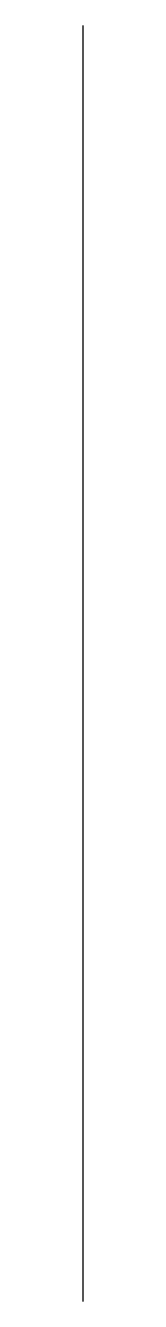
# Model space of a CAD drawing. Header units: millimetres. Extents: x -3689 to -3689, y -639246 to -635850.
import ezdxf

# ---------------------------------------------------------------- set-up
doc = ezdxf.new("R2010")
doc.units = ezdxf.units.MM
doc.layers.add('Новы ГКЛ', color=211, linetype='Continuous')

msp = doc.modelspace()

# ---------------------------------------------------------------- linework, layer by layer
at = {"layer": 'Новы ГКЛ', "extrusion": (1, -6.04865e-11, 0), "elevation": -3688.9}
msp.add_lwpolyline([(-635850.5, 21), (-639245.6, 0)], dxfattribs=at)

doc.saveas('drawing.dxf')
